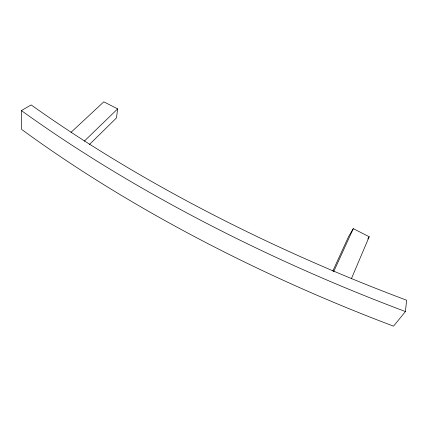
<?xml version="1.0" encoding="UTF-8"?>
<svg xmlns="http://www.w3.org/2000/svg" width="428" height="428" viewBox="0 0 428 428"><rect width="100%" height="100%" fill="white"/><g stroke="black" fill="none" stroke-linecap="round" stroke-linejoin="round"><path stroke-width="0.64" d="M405.434 311.552L406.6 300.21A704.804 268.26 21.8 0 1 31.169 104.919L21.4 110.563L21.7 129.465A701.647 278.355 22 0 0 393.546 326.157L405.434 311.552A716.386 274.107 21.8 0 1 21.4 110.563M71.021 132.327L103.811 101.843L117.652 108.878L116.475 117.925L89.308 144.637M351.345 278.81L369.204 236.738L353.282 228.643L348.585 236.556L332.829 271.02M333.658 271.71L353.282 228.643M367.791 238.974L369.204 236.738M84.316 141.144L117.652 108.878"/></g></svg>
